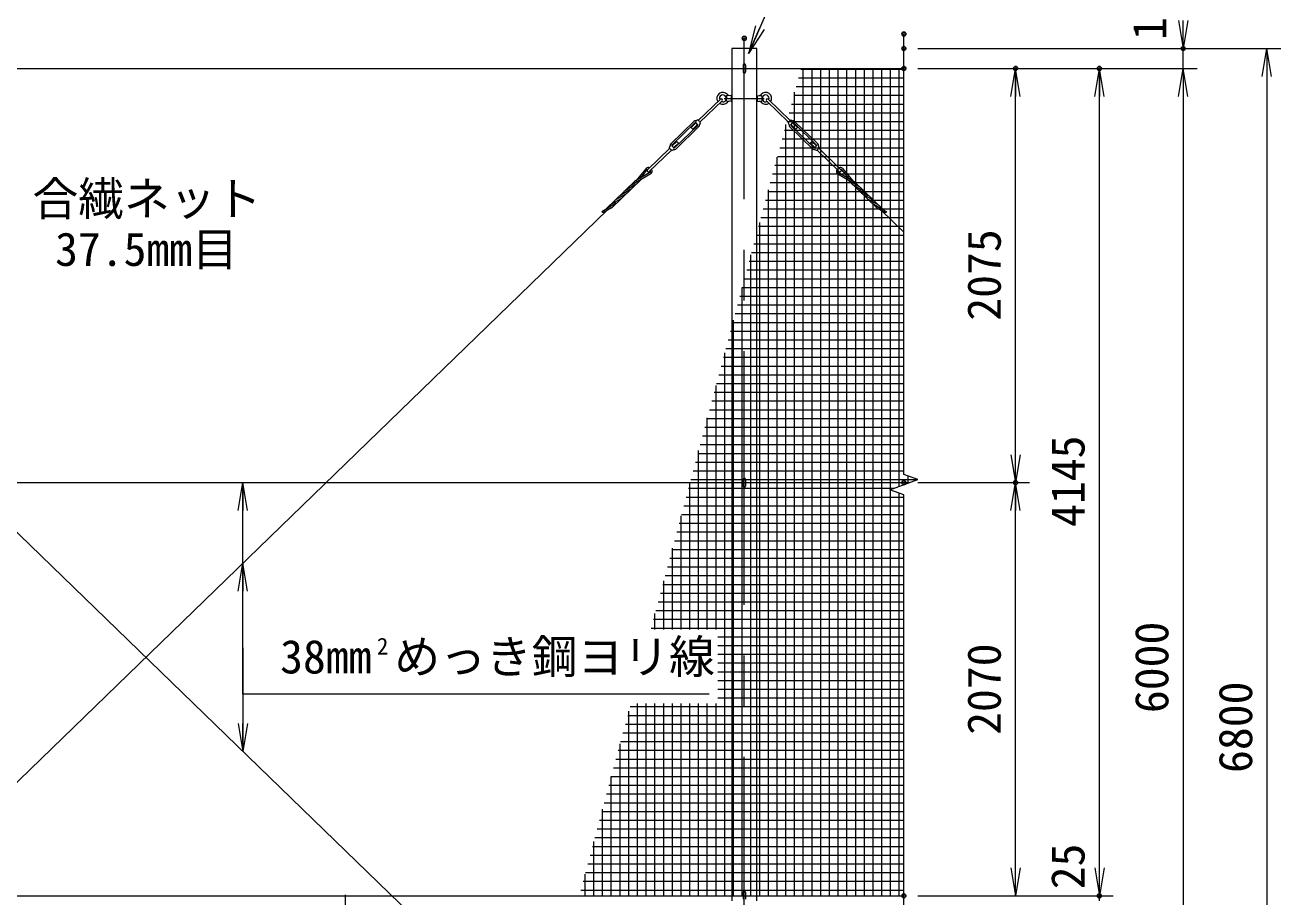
# Model space of a CAD drawing. Units: millimetres at full size. Extents: x -14699 to 14701, y -10394 to 10396.
# Drawn here: x -3248 to 3047, y 1293 to 5660 of the extents above; entities that cross this region are included whole.
import ezdxf
from ezdxf.enums import TextEntityAlignment as Align

# ---------------------------------------------------------------- set-up
doc = ezdxf.new("R2010")
doc.units = ezdxf.units.MM
doc.header["$LTSCALE"] = 40
doc.header["$PDMODE"] = 32
doc.header["$PDSIZE"] = 20
doc.linetypes.add('USER1', pattern=[50.8, 31.75, -6.35, 6.35, -6.35])
for name, color, linetype, lineweight in [('0-0_D-STR3', 3, 'Continuous', 13), ('0-1_D-STR1', 1, 'Continuous', 18), ('0-2_D-BMK', 2, 'USER1', 13), ('0-6_D-STR-DIM', 7, 'Continuous', 13), ('0-7_0', 7, 'Continuous', 18), ('0-9_D-STR-TXT', 7, 'Continuous', 13), ('0-B_D-STR2', 7, 'Continuous', 13)]:
    doc.layers.add(name, color=color, linetype=linetype, lineweight=lineweight)
doc.layers.add('0-8_Defpoints', color=253, linetype='Continuous')
doc.styles.add('ＭＳ ゴシック', font='')
doc.styles.get('ＭＳ ゴシック').set_extended_font_data('MS Gothic')

# ---------------------------------------------------------------- blocks, each defined once
blk = doc.blocks.new('_Open')
at = {"layer": '0-7_0'}
blk.add_line((-40, 6.67), (0, 0), dxfattribs=at)
blk.add_lwpolyline([(-40, -6.67), (0, 0), (-40, 0)], dxfattribs=at)

msp = doc.modelspace()

# ---------------------------------------------------------------- linework, layer by layer
at = {"layer": '0-0_D-STR3'}
for p, q in [((-10861.43, 5443.31), (1156.88, 5443.31)), ((350.88, 5460.31), (350.88, 5426.31)), ((362.88, 5460.31), (362.88, 5426.31)), ((237.17, 5289.62), (126.55, 5182.48)), ((268.6, 5306.81), (265.17, 5301.31)), ((265.17, 5301.31), (265.17, 5285.31)), ((291.6, 5308.31), (268.6, 5306.81)), ((268.6, 5306.81), (268.6, 5293.31)), ((268.6, 5279.81), (268.6, 5293.31)), ((291.6, 5308.31), (291.6, 5278.31)), ((291.6, 5301.31), (294.38, 5301.31)), ((419.38, 5301.31), (422.17, 5301.31)), ((422.17, 5308.31), (422.17, 5278.31)), ((445.17, 5306.81), (445.17, 5279.81)), ((448.6, 5301.31), (448.6, 5285.31)), ((476.6, 5289.62), (587.21, 5182.48)), ((245.52, 5281), (134.9, 5173.86)), ((268.6, 5279.81), (265.17, 5285.31)), ((291.6, 5278.31), (268.6, 5279.81)), ((291.6, 5285.31), (294.38, 5285.31)), ((419.38, 5285.31), (422.17, 5285.31)), ((422.17, 5278.31), (445.17, 5279.81)), ((445.17, 5279.81), (448.6, 5285.31)), ((468.25, 5281), (578.86, 5173.86)), ((104.56, 5177.88), (-11.81, 5065.17)), ((110.47, 5171.77), (-5.89, 5059.06)), ((114.34, 5170.65), (90.64, 5147.69)), ((123.73, 5160.95), (113.3, 5171.73)), ((123.77, 5185.35), (117, 5181.13)), ((137.68, 5170.99), (123.77, 5185.35)), ((137.68, 5170.99), (133.25, 5164.36)), ((576.08, 5170.99), (590, 5185.35)), ((576.08, 5170.99), (580.52, 5164.36)), ((590, 5185.35), (596.76, 5181.13)), ((590.03, 5160.95), (600.47, 5171.73)), ((599.42, 5170.65), (623.13, 5147.69)), ((603.3, 5171.77), (719.66, 5059.06)), ((609.21, 5177.88), (725.57, 5065.17)), ((123.69, 5158.13), (7.33, 5045.41)), ((129.6, 5152.02), (13.24, 5039.31)), ((584.16, 5152.02), (700.52, 5039.31)), ((590.08, 5158.13), (706.44, 5045.41)), ((-17.1, 5043.33), (-127.72, 4936.18)), ((4.5, 5045.46), (-5.94, 5056.23)), ((18.81, 5078.12), (-4.89, 5055.16)), ((27.16, 5069.5), (3.46, 5046.54)), ((27.16, 5069.5), (18.81, 5078.12)), ((686.61, 5069.5), (694.96, 5078.12)), ((686.61, 5069.5), (710.31, 5046.54)), ((694.96, 5078.12), (718.66, 5055.16)), ((709.27, 5045.46), (719.7, 5056.23)), ((730.87, 5043.33), (841.48, 4936.18)), ((-8.75, 5034.71), (-119.37, 4927.56)), ((-5.97, 5031.84), (0.8, 5036.06)), ((719.74, 5031.84), (712.97, 5036.06)), ((722.52, 5034.71), (833.14, 4927.56)), ((-111.78, 4914.7), (-216.6, 4853.79)), ((-116.41, 4921.26), (-192.72, 4876.92)), ((-135.02, 4942.17), (-186.91, 4880.29)), ((-129.28, 4936.56), (-166.54, 4892.13)), ((825.55, 4914.7), (930.36, 4853.79)), ((830.18, 4921.26), (906.49, 4876.92)), ((843.05, 4936.56), (880.31, 4892.13)), ((848.78, 4942.17), (900.68, 4880.29)), ((-339.14, 4736.32), (-198.52, 4872.53)), ((-303.72, 4748.41), (-162.43, 4885.27)), ((-189.47, 4860.3), (-240.47, 4830.66)), ((1017.49, 4748.41), (876.19, 4885.27)), ((903.24, 4860.3), (954.24, 4830.66)), ((1052.91, 4736.32), (912.29, 4872.53)), ((-261.1, 4790.92), (-312.1, 4761.28)), ((-237.22, 4814.05), (-288.23, 4784.41)), ((-213.35, 4837.18), (-264.35, 4807.54)), ((927.11, 4837.18), (978.12, 4807.54)), ((950.99, 4814.05), (1001.99, 4784.41)), ((974.86, 4790.92), (1025.87, 4761.28)), ((-5336.24, -113.49), (-329.78, 4732.51)), ((-4956.46, 4732.51), (50.01, -113.49)), ((-284.97, 4767.8), (-357.86, 4725.44)), ((-308.85, 4744.67), (-348.65, 4721.54)), ((998.74, 4767.8), (1071.62, 4725.44)), ((1022.61, 4744.67), (1062.42, 4721.54)), ((1043.54, 4732.51), (1156.88, 4622.8)), ((-10861.43, 3368.31), (1184.36, 3368.31)), ((350.88, 3385.31), (350.88, 3351.31)), ((362.88, 3385.31), (362.88, 3351.31)), ((-10861.43, 1298.31), (1156.88, 1298.31)), ((350.88, 1315.31), (350.88, 1281.31)), ((362.88, 1315.31), (362.88, 1281.31))]:
    msp.add_line(p, q, dxfattribs=at)
for points in [[(422.17, 5308.31), (445.17, 5306.81), (448.6, 5301.31)], [(122.69, 5162.03), (98.99, 5139.07), (90.64, 5147.69)], [(591.07, 5162.03), (614.78, 5139.07), (623.13, 5147.69)], [(-5.97, 5031.84), (-19.89, 5046.2), (-15.45, 5052.83)], [(719.74, 5031.84), (733.65, 5046.2), (729.21, 5052.83)]]:
    msp.add_lwpolyline(points, dxfattribs=at)
for centre, radius, start, end in [((356.88, 5460.31), 6, 0, 180), ((356.88, 5426.31), 6, 180, 0), ((249.6, 5293.31), 30, 40.33299, 212.5503), ((249.6, 5293.31), 17.5, 27.20289, 204.03622), ((241.34, 5285.31), 6, 314.08726, 134.08726), ((283.14, 5321.79), 14, 220.33299, 273.7314), ((430.62, 5321.79), 14, 266.2686, 319.66701), ((464.17, 5293.31), 30, 327.4497, 139.66701), ((464.17, 5293.31), 17.5, 335.96378, 152.79711), ((472.43, 5285.31), 6, 45.91274, 225.91274), ((249.6, 5293.31), 30, 235.62422, 319.66701), ((249.6, 5293.31), 17.5, 244.1383, 332.79711), ((283.14, 5264.84), 14, 86.2686, 139.66701), ((283.14, 5264.84), 14, 86.2686, 139.66701), ((430.62, 5264.84), 14, 40.33299, 93.7314), ((464.17, 5293.31), 30, 220.33299, 304.37578), ((464.17, 5293.31), 17.5, 207.20289, 295.8617), ((111.86, 5170.34), 10.5, 77.96837, 134.08726), ((111.86, 5170.34), 2, 44.08726, 134.08726), ((114.88, 5184.52), 4, 257.96837, 301.98801), ((136.57, 5162.13), 4, 146.18651, 190.20614), ((577.2, 5162.13), 4, 349.79386, 33.81349), ((598.88, 5184.52), 4, 238.01199, 282.03163), ((601.9, 5170.34), 10.5, 45.91274, 102.03163), ((601.9, 5170.34), 2, 45.91274, 135.91274), ((122.3, 5159.56), 2, 314.08726, 44.08726), ((122.3, 5159.56), 10.5, 314.08726, 10.20614), ((591.47, 5159.56), 10.5, 169.79386, 225.91274), ((591.47, 5159.56), 2, 135.91274, 225.91274), ((-18.77, 5055.06), 4, 326.18651, 10.20614), ((-4.5, 5057.63), 10.5, 134.08726, 190.20614), ((-4.5, 5057.63), 2, 134.08726, 224.08726), ((2.91, 5032.67), 4, 77.96837, 121.98801), ((5.94, 5046.85), 10.5, 257.96837, 314.08726), ((5.94, 5046.85), 2, 224.08726, 314.08726), ((707.83, 5046.85), 10.5, 225.91274, 282.03163), ((707.83, 5046.85), 2, 225.91274, 315.91274), ((710.85, 5032.67), 4, 58.01199, 102.03163), ((718.27, 5057.63), 2, 315.91274, 45.91274), ((718.27, 5057.63), 10.5, 349.79386, 45.91274), ((732.54, 5055.06), 4, 169.79386, 213.81349), ((-123.09, 4928.7), 18, 72.59782, 131.26229), ((-123.54, 4931.87), 6, 134.08726, 314.08726), ((-123.09, 4928.7), 10, 103.3116, 128.26182), ((-123.09, 4928.7), 10, 311.89754, 24.15967), ((-123.09, 4928.7), 18, 308.91154, 32.45406), ((836.86, 4928.7), 18, 147.54594, 231.08846), ((836.86, 4928.7), 10, 155.84033, 228.10246), ((836.86, 4928.7), 18, 48.73771, 107.40218), ((837.31, 4931.87), 6, 225.91274, 45.91274), ((836.86, 4928.7), 10, 51.73818, 76.6884), ((-201.53, 4827.85), 30, 120.1609, 134.08726), ((-177.65, 4850.98), 30, 120.1609, 134.08726), ((-204.54, 4886.24), 30, 300.16081, 314.08726), ((918.31, 4886.24), 30, 225.91274, 239.83919), ((891.42, 4850.98), 30, 45.91274, 59.8391), ((915.29, 4827.85), 30, 45.91274, 59.8391), ((-273.15, 4758.47), 30, 120.1609, 134.08726), ((-249.28, 4781.6), 30, 120.1609, 134.08726), ((-276.17, 4816.86), 30, 300.16081, 314.08726), ((-225.4, 4804.72), 30, 120.1609, 134.08726), ((-252.29, 4839.99), 30, 300.16081, 314.08726), ((-228.42, 4863.11), 30, 300.16081, 314.08726), ((942.19, 4863.11), 30, 225.91274, 239.83919), ((966.06, 4839.99), 30, 225.91274, 239.83919), ((939.17, 4804.72), 30, 45.91274, 59.8391), ((989.94, 4816.86), 30, 225.91274, 239.83919), ((963.04, 4781.6), 30, 45.91274, 59.8391), ((986.92, 4758.47), 30, 45.91274, 59.8391), ((-325.58, 4788.8), 71.11, 243.00138, 251.06553), ((-297.03, 4735.34), 30, 120.1609, 134.08726), ((-323.92, 4770.61), 30, 300.16081, 314.08726), ((-300.05, 4793.73), 30, 300.16081, 314.08726), ((1013.81, 4793.73), 30, 225.91274, 239.83919), ((1037.69, 4770.61), 30, 225.91274, 239.83919), ((1010.79, 4735.34), 30, 45.91274, 59.8391), ((1039.34, 4788.8), 71.11, 288.93447, 296.99862), ((356.88, 3385.31), 6, 0, 180), ((356.88, 3351.31), 6, 180, 0), ((356.88, 1315.31), 6, 0, 180)]:
    msp.add_arc(centre, radius, start, end, dxfattribs=at)
at = {"layer": '0-1_D-STR1'}
msp.add_line((419.38, 1273.31), (419.38, 5543.31), dxfattribs=at)
msp.add_lwpolyline([(419.38, 5543.31), (294.38, 5543.31), (294.38, 1273.31)], dxfattribs=at)
at = {"layer": '0-2_D-BMK'}
for p, q in [((356.88, -1307.69), (356.88, 5594.31)), ((256.88, 5293.31), (456.88, 5293.31)), ((-1643.12, 1303.31), (-1643.12, 62.78))]:
    msp.add_line(p, q, dxfattribs=at)
at = {"layer": '0-6_D-STR-DIM'}
for p, q in [((1156.88, 3409.62), (1156.88, 5615.72)), ((1226.88, 5543.31), (2626.88, 5543.31)), ((1226.88, 5543.31), (3046.88, 5543.31)), ((2556.88, 5443.31), (2556.88, 5543.31)), ((2976.88, 5543.31), (2976.88, -1256.69)), ((1226.88, 5443.31), (1786.88, 5443.31)), ((1226.88, 5443.31), (2206.88, 5443.31)), ((1226.88, 5443.31), (2626.88, 5443.31)), ((1226.88, 5443.31), (2626.88, 5443.31)), ((1716.88, 3368.31), (1716.88, 5443.31)), ((2136.88, 1298.31), (2136.88, 5443.31)), ((2556.88, 5443.31), (2556.88, -556.69)), ((2556.88, 5303.31), (2556.88, 5163.31)), ((1227.36, 3383.97), (1156.88, 3409.62)), ((1086.41, 3332.66), (1227.36, 3383.97)), ((1226.88, 3368.31), (1786.88, 3368.31)), ((1226.88, 3368.31), (1786.88, 3368.31)), ((1716.88, 1298.31), (1716.88, 3368.31)), ((1156.88, 3307.01), (1086.41, 3332.66)), ((1156.88, 439.62), (1156.88, 3307.01)), ((2136.88, 1438.31), (2136.88, 1578.31)), ((1226.88, 1298.31), (2206.88, 1298.31)), ((1226.88, 1298.31), (1786.88, 1298.31)), ((1226.88, 1298.31), (2206.88, 1298.31)), ((2136.88, 1273.31), (2136.88, 1298.31))]:
    msp.add_line(p, q, dxfattribs=at)
at = {"layer": '0-8_Defpoints'}
for p in [(356.88, 5594.31), (1156.88, 5615.72), (1156.88, 5543.31), (2556.88, 5543.31), (1156.88, 5443.31), (1716.88, 5443.31), (2136.88, 5443.31), (1156.88, 3368.31), (1716.88, 3368.31), (1156.88, 1298.31), (2136.88, 1298.31)]:
    msp.add_point(p, dxfattribs=at)
at = {"layer": '0-9_D-STR-TXT'}
for q in [(-2156.09, 2962.73), (-2156.09, 2023.9)]:
    msp.add_line((-2156.09, 2540.19), q, dxfattribs=at)
for points in [[(2617.47, 6087.11), (626.16, 6087.11), (379.57, 5520.38)], [(180.77, 2308.16), (-2156.09, 2308.16), (-2156.09, 3366.31)]]:
    msp.add_lwpolyline(points, dxfattribs=at)
at = {"layer": '0-B_D-STR2'}
for p, q in [((639.85, 5440.09), (1156.88, 5440.09)), ((652.82, 1298.31), (652.82, 5443.31)), ((696.57, 1298.31), (696.57, 5443.31)), ((740.32, 1298.31), (740.32, 5443.31)), ((784.07, 1298.31), (784.07, 5443.31)), ((827.82, 1298.31), (827.82, 5443.31)), ((871.57, 1298.31), (871.57, 5443.31)), ((915.32, 1298.31), (915.32, 5443.31)), ((959.07, 1298.31), (959.07, 5443.31)), ((1002.82, 1298.31), (1002.82, 5443.31)), ((1046.57, 1298.31), (1046.57, 5443.31)), ((1090.32, 3334.09), (1090.32, 5443.31)), ((1134.07, 3350.01), (1134.07, 5443.31)), ((616.41, 5352.59), (1156.88, 5352.59)), ((628.13, 5396.34), (1156.88, 5396.34)), ((604.68, 5308.84), (1156.88, 5308.84)), ((609.07, 1298.31), (609.07, 5325.21)), ((592.96, 5265.09), (1156.88, 5265.09)), ((569.52, 5177.59), (1156.88, 5177.59)), ((581.24, 5221.34), (1156.88, 5221.34)), ((557.79, 5133.84), (1156.88, 5133.84)), ((565.32, 1298.31), (565.32, 5161.94)), ((534.35, 5046.34), (1156.88, 5046.34)), ((546.07, 5090.09), (1156.88, 5090.09)), ((521.57, 1298.31), (521.57, 4998.66)), ((522.62, 5002.59), (1156.88, 5002.59)), ((499.18, 4915.09), (1156.88, 4915.09)), ((510.9, 4958.84), (1156.88, 4958.84)), ((487.46, 4871.34), (1156.88, 4871.34)), ((475.73, 4827.59), (1156.88, 4827.59)), ((477.82, 1298.31), (477.82, 4835.38)), ((452.29, 4740.09), (1156.88, 4740.09)), ((464.01, 4783.84), (1156.88, 4783.84)), ((434.07, 1298.31), (434.07, 4672.1)), ((440.56, 4696.34), (1156.88, 4696.34)), ((417.12, 4608.84), (1156.88, 4608.84)), ((428.84, 4652.59), (1156.88, 4652.59)), ((405.4, 4565.09), (1156.88, 4565.09)), ((381.95, 4477.59), (1156.88, 4477.59)), ((390.32, 1298.31), (390.32, 4508.83)), ((393.67, 4521.34), (1156.88, 4521.34)), ((370.23, 4433.84), (1156.88, 4433.84)), ((346.57, 1298.31), (346.57, 4345.55)), ((346.78, 4346.34), (1156.88, 4346.34)), ((358.51, 4390.09), (1156.88, 4390.09)), ((335.06, 4302.59), (1156.88, 4302.59)), ((323.34, 4258.84), (1156.88, 4258.84)), ((299.89, 4171.34), (1156.88, 4171.34)), ((302.82, 1298.31), (302.82, 4182.27)), ((311.61, 4215.09), (1156.88, 4215.09)), ((288.17, 4127.59), (1156.88, 4127.59)), ((264.72, 4040.09), (1156.88, 4040.09)), ((276.45, 4083.84), (1156.88, 4083.84)), ((253, 3996.34), (1156.88, 3996.34)), ((259.07, 1298.31), (259.07, 4019)), ((229.55, 3908.84), (1156.88, 3908.84)), ((241.28, 3952.59), (1156.88, 3952.59)), ((215.32, 2632.83), (215.32, 3855.72)), ((217.83, 3865.09), (1156.88, 3865.09)), ((194.39, 3777.59), (1156.88, 3777.59)), ((206.11, 3821.34), (1156.88, 3821.34)), ((182.66, 3733.84), (1156.88, 3733.84)), ((170.94, 3690.09), (1156.88, 3690.09)), ((171.57, 2632.83), (171.57, 3692.44)), ((147.5, 3602.59), (1156.88, 3602.59)), ((159.22, 3646.34), (1156.88, 3646.34)), ((127.82, 2632.83), (127.82, 3529.16)), ((135.77, 3558.84), (1156.88, 3558.84)), ((112.33, 3471.34), (1156.88, 3471.34)), ((124.05, 3515.09), (1156.88, 3515.09)), ((100.6, 3427.59), (1156.88, 3427.59)), ((1177.82, 3365.94), (1177.82, 3402)), ((77.16, 3340.09), (1106.8, 3340.09)), ((84.07, 2632.83), (84.07, 3365.89)), ((88.88, 3383.84), (1227, 3383.84)), ((1221.57, 3381.86), (1221.57, 3386.07)), ((65.44, 3296.34), (1156.88, 3296.34)), ((1090.32, 1298.31), (1090.32, 3331.24)), ((1134.07, 1298.31), (1134.07, 3315.31)), ((53.71, 3252.59), (1156.88, 3252.59)), ((30.27, 3165.09), (1156.88, 3165.09)), ((40.32, 2632.83), (40.32, 3202.61)), ((41.99, 3208.84), (1156.88, 3208.84)), ((18.54, 3121.34), (1156.88, 3121.34)), ((-4.9, 3033.84), (1156.88, 3033.84)), ((-3.43, 2632.83), (-3.43, 3039.33)), ((6.82, 3077.59), (1156.88, 3077.59)), ((-16.62, 2990.09), (1156.88, 2990.09)), ((-40.07, 2902.59), (1156.88, 2902.59)), ((-28.35, 2946.34), (1156.88, 2946.34)), ((-51.79, 2858.84), (1156.88, 2858.84)), ((-47.18, 2632.83), (-47.18, 2876.05)), ((-75.24, 2771.34), (1156.88, 2771.34)), ((-63.51, 2815.09), (1156.88, 2815.09)), ((-90.93, 2632.83), (-90.93, 2712.78)), ((-86.96, 2727.59), (1156.88, 2727.59)), ((-98.68, 2683.84), (1156.88, 2683.84)), ((-110.41, 2640.09), (1156.88, 2640.09)), ((225.04, 2596.34), (1156.88, 2596.34)), ((225.04, 2552.59), (1156.88, 2552.59)), ((225.04, 2508.84), (1156.88, 2508.84)), ((225.04, 2465.09), (1156.88, 2465.09)), ((225.04, 2421.34), (1156.88, 2421.34)), ((225.04, 2377.59), (1156.88, 2377.59)), ((225.04, 2333.84), (1156.88, 2333.84)), ((225.04, 2290.09), (1156.88, 2290.09)), ((-222.18, 1298.31), (-222.18, 2222.95)), ((-215.91, 2246.34), (1156.88, 2246.34)), ((-178.43, 1298.31), (-178.43, 2261.53)), ((-134.68, 1298.31), (-134.68, 2261.53)), ((-90.93, 1298.31), (-90.93, 2261.53)), ((-47.18, 1298.31), (-47.18, 2261.53)), ((-3.43, 1298.31), (-3.43, 2261.53)), ((40.32, 1298.31), (40.32, 2261.53)), ((84.07, 1298.31), (84.07, 2261.53)), ((127.82, 1298.31), (127.82, 2261.53)), ((171.57, 1298.31), (171.57, 2261.53)), ((215.32, 1298.31), (215.32, 2261.53)), ((-239.36, 2158.84), (1156.88, 2158.84)), ((-227.63, 2202.59), (1156.88, 2202.59)), ((-251.08, 2115.09), (1156.88, 2115.09)), ((-274.52, 2027.59), (1156.88, 2027.59)), ((-265.93, 1298.31), (-265.93, 2059.67)), ((-262.8, 2071.34), (1156.88, 2071.34)), ((-286.25, 1983.84), (1156.88, 1983.84)), ((-309.69, 1896.34), (1156.88, 1896.34)), ((-309.68, 1298.31), (-309.68, 1896.39)), ((-297.97, 1940.09), (1156.88, 1940.09)), ((-321.42, 1852.59), (1156.88, 1852.59)), ((-344.86, 1765.09), (1156.88, 1765.09)), ((-333.14, 1808.84), (1156.88, 1808.84)), ((-356.58, 1721.34), (1156.88, 1721.34)), ((-353.43, 1298.31), (-353.43, 1733.11)), ((-368.31, 1677.59), (1156.88, 1677.59)), ((-391.75, 1590.09), (1156.88, 1590.09)), ((-380.03, 1633.84), (1156.88, 1633.84)), ((-403.48, 1546.34), (1156.88, 1546.34)), ((-397.18, 1298.31), (-397.18, 1569.84)), ((-426.92, 1458.84), (1156.88, 1458.84)), ((-415.2, 1502.59), (1156.88, 1502.59)), ((-440.93, 1298.31), (-440.93, 1406.56)), ((-438.64, 1415.09), (1156.88, 1415.09)), ((-462.09, 1327.59), (1156.88, 1327.59)), ((-450.37, 1371.34), (1156.88, 1371.34))]:
    msp.add_line(p, q, dxfattribs=at)

# ---------------------------------------------------------------- block references
at = {"layer": '0-6_D-STR-DIM', "xscale": 3.5, "yscale": 3.5}
for p, rotation in [((2556.88, 5543.31), 270), ((2976.88, 5543.31), 90), ((1716.88, 5443.31), 90), ((2136.88, 5443.31), 90), ((2556.88, 5443.31), 90), ((2556.88, 5443.31), 90), ((1716.88, 3368.31), 270), ((1716.88, 3368.31), 90), ((1716.88, 1298.31), 270), ((2136.88, 1298.31), 270), ((2136.88, 1298.31), 270)]:
    msp.add_blockref('_Open', p, dxfattribs=dict(at, rotation=rotation))
at = {"layer": '0-9_D-STR-TXT', "xscale": 3.5, "yscale": 3.5}
for p, rotation in [((378.77, 5518.55), 246.48485), ((-2156.09, 3368.31), 90), ((-2156.09, 2964.73), 90), ((-2156.09, 2021.9), 270)]:
    msp.add_blockref('_Open', p, dxfattribs=dict(at, rotation=rotation))

# ---------------------------------------------------------------- texts
at = {"layer": '0-6_D-STR-DIM', "style": 'ＭＳ ゴシック'}
for s, p in [('100', (2522.3, 5585.19)), ('2075', (1693.26, 4179.63)), ('4145', (2113.26, 3146.42)), ('6000', (2533.26, 2214)), ('2070', (1693.26, 2104.87)), ('6800', (2953.26, 1914)), ('25', (2113.26, 1331.16))]:
    msp.add_text(s, height=168.3, rotation=90, dxfattribs=at).set_placement(p, align=Align.BOTTOM_LEFT)
at = {"layer": '0-9_D-STR-TXT', "style": 'ＭＳ ゴシック'}
for s, height, p in [('合繊ネット', 168.3, (-3211.64, 4656.16)), ('37.5mm目', 168.3, (-3097.94, 4403.41)), ('38mm めっき鋼ヨリ線', 168.3, (-1969.86, 2361.98)), ('2', 84.16, (-1484.5, 2481.93))]:
    msp.add_text(s, height=height, dxfattribs=at).set_placement(p, align=Align.BOTTOM_LEFT)

doc.saveas('drawing.dxf')
